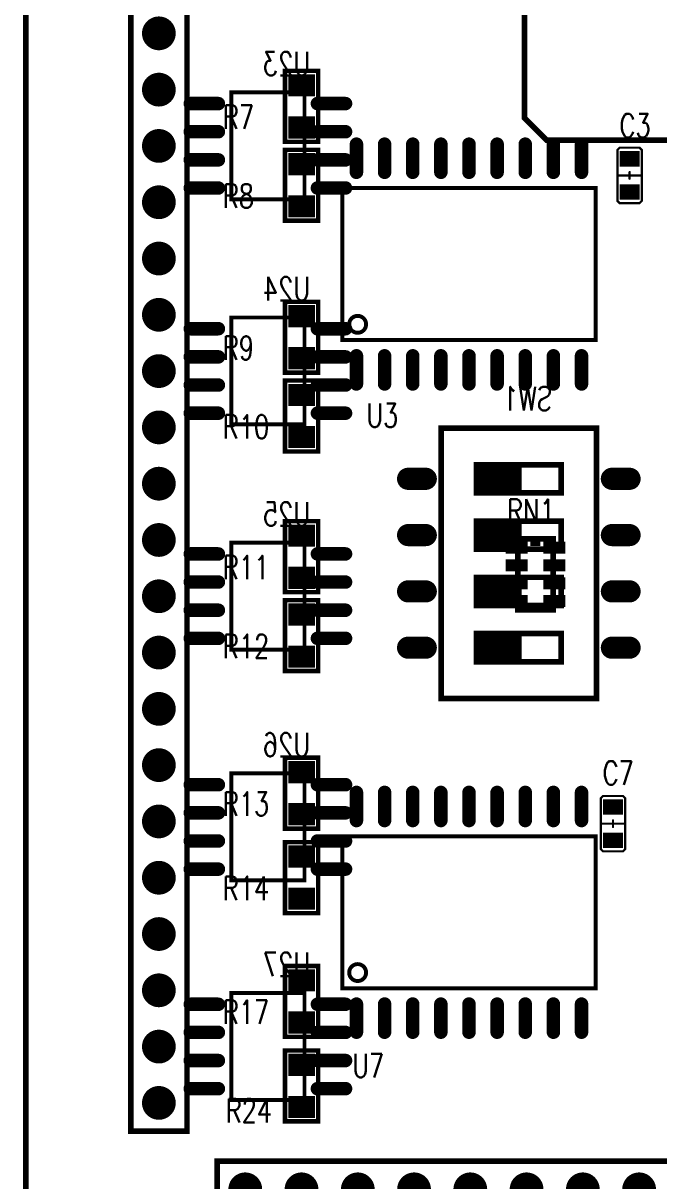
# Model space of a CAD drawing. Extents: x -29 to 96, y -45 to 104.
# Drawn here: x -0.1 to 28.6, y 6.4 to 58.6 of the extents above; entities that cross this region are included whole.
import ezdxf

# ---------------------------------------------------------------- set-up
doc = ezdxf.new("R2010")
doc.units = 0
for name, color, linetype in [('BOARD_OUTLINE_00', 43, 'CONTINUOUS'), ('DRIL_NPLTE_THRU_01', 3, 'CONTINUOUS'), ('DRIL_NPLTE_THRU_02', 1, 'CONTINUOUS'), ('DRIL_PLTE_THRU_01', 3, 'CONTINUOUS'), ('DRIL_PLTE_THRU_02', 1, 'CONTINUOUS'), ('DRIL_SYMBOL', 43, 'CONTINUOUS'), ('PADS_BOT', 16, 'CONTINUOUS'), ('PADS_INNER', 96, 'CONTINUOUS'), ('PADS_TOP', 96, 'CONTINUOUS'), ('PADS_XR_25', 253, 'CONTINUOUS'), ('PART_BOT_2DLINE_00', 2, 'CONTINUOUS'), ('PART_NAME_01', 254, 'CONTINUOUS'), ('PART_NAME_02', 130, 'CONTINUOUS'), ('PART_TOP_2DLINE_00', 254, 'CONTINUOUS'), ('PART_TOP_2DLINE_01', 254, 'CONTINUOUS')]:
    doc.layers.add(name, color=color, linetype=linetype)
doc.styles.add('W0$1524', font='simplex', dxfattribs={"width": 0.75})

# ---------------------------------------------------------------- blocks, each defined once
blk = doc.blocks.new('BOARD_23')
at = {"layer": 'BOARD_OUTLINE_00', "const_width": 0.254}
blk.add_lwpolyline([(-0.55, -7.55), (95.45, -7.55), (95.45, 104.45), (-0.55, 104.45)], close=True, dxfattribs=at)
blk = doc.blocks.new('SMOOTH_0$1')
at = {"const_width": 0.05}
blk.add_lwpolyline([(-0.025, 0, 1), (0.025, 0, 1)], format="xyb", close=True, dxfattribs=at)
blk = doc.blocks.new('PART_BODY_TOP_1')
at = {"layer": 'PART_TOP_2DLINE_00', "const_width": 0.1}
blk.add_lwpolyline([(-1.15, 0.55), (-1.25, 0.45), (-1.25, -0.45), (-1.15, -0.55), (1.15, -0.55), (1.25, -0.45), (1.25, 0.45), (1.15, 0.55)], close=True, dxfattribs=at)
blk.add_lwpolyline([(0, 0.55), (0, -0.55)], dxfattribs=at)
at = {"layer": 'PART_TOP_2DLINE_01', "const_width": 0.1}
for points in [[(-0.150114, 0), (0.150114, 0)], [(0, 0.100076), (0, -0.100076)]]:
    blk.add_lwpolyline(points, dxfattribs=at)
at = {"layer": 'PART_TOP_2DLINE_00'}
for p in [(-1.15, 0.55), (0, 0.55), (1.15, 0.55), (-1.25, 0.45), (1.25, 0.45), (-1.25, -0.45), (-1.15, -0.55), (0, -0.55), (1.15, -0.55), (1.25, -0.45)]:
    blk.add_blockref('SMOOTH_0$1', p, dxfattribs=at)
at = {"layer": 'PART_TOP_2DLINE_01'}
for p in [(-0.150114, 0), (0, 0.100076), (0.150114, 0), (0, -0.100076)]:
    blk.add_blockref('SMOOTH_0$1', p, dxfattribs=at)
blk = doc.blocks.new('DRIL_HOLE_0')
blk.add_lwpolyline([(0, 0, 1), (0, 0, 1)], format="xyb", close=True)
blk = doc.blocks.new('PAD_0')
blk.add_lwpolyline([(0, 0, 1), (0, 0, 1)], format="xyb", close=True)
blk = doc.blocks.new('PAD_1')
at = {"const_width": 0.7}
blk.add_lwpolyline([(-0.45, 0), (0.45, 0)], dxfattribs=at)
blk = doc.blocks.new('STK_TOP_3')
at = {"layer": 'DRIL_PLTE_THRU_01'}
blk.add_blockref('DRIL_HOLE_0', (0, 0), dxfattribs=at)
at = {"layer": 'DRIL_PLTE_THRU_02'}
blk.add_blockref('DRIL_HOLE_0', (0, 0), dxfattribs=at)
at = {"layer": 'PADS_BOT'}
blk.add_blockref('PAD_0', (0, 0), dxfattribs=at)
at = {"layer": 'PADS_INNER'}
blk.add_blockref('PAD_0', (0, 0), dxfattribs=at)
at = {"layer": 'PADS_TOP', "rotation": 90}
blk.add_blockref('PAD_1', (0, 0), dxfattribs=at)
blk = doc.blocks.new('SYM_TOP_3')
for name, p in [('PART_BODY_TOP_1', (0, 0)), ('STK_TOP_3', (-0.750062, 0)), ('STK_TOP_3', (0.750062, 0))]:
    blk.add_blockref(name, p)
blk = doc.blocks.new('PART_TOP_13')
blk.add_blockref('SYM_TOP_3', (0, 0))
at = {"layer": 'PART_NAME_01', "style": 'W0$1524', "width": 0.75}
blk.add_text('C3', height=1.0668, rotation=90, dxfattribs=at).set_placement((-1.717, -0.453))
blk = doc.blocks.new('PART_TOP_17')
blk.add_blockref('SYM_TOP_3', (0, 0))
at = {"layer": 'PART_NAME_01', "style": 'W0$1524', "width": 0.75}
blk.add_text('C7', height=1.0668, rotation=90, dxfattribs=at).set_placement((-1.757, -0.465))
blk = doc.blocks.new('SMOOTH_0$254')
at = {"const_width": 0.127}
blk.add_lwpolyline([(-0.0635, 0, 1), (0.0635, 0, 1)], format="xyb", close=True, dxfattribs=at)
blk = doc.blocks.new('PART_BODY_TOP_11')
at = {"layer": 'PART_TOP_2DLINE_00', "const_width": 0.254}
blk.add_lwpolyline([(-1.6, -0.8), (-1.6, -0.1), (-1.4, -0.1), (-1.4, 0.1), (-1.6, 0.1), (-1.6, 0.8), (1.6, 0.8), (1.6, -0.8)], close=True, dxfattribs=at)
at = {"layer": 'PART_TOP_2DLINE_00'}
for p in [(-1.6, 0.8), (1.6, 0.8), (-1.6, 0.1), (-1.6, -0.1), (-1.4, 0.1), (-1.4, -0.1), (-1.6, -0.8), (1.6, -0.8)]:
    blk.add_blockref('SMOOTH_0$254', p, dxfattribs=at)
blk = doc.blocks.new('PAD_8')
at = {"const_width": 0.54}
blk.add_lwpolyline([(-0.5, 0), (0.5, 0)], dxfattribs=at)
blk = doc.blocks.new('STK_TOP_13')
at = {"layer": 'DRIL_NPLTE_THRU_01'}
blk.add_blockref('DRIL_HOLE_0', (0, 0), dxfattribs=at)
at = {"layer": 'DRIL_NPLTE_THRU_02'}
blk.add_blockref('DRIL_HOLE_0', (0, 0), dxfattribs=at)
at = {"layer": 'PADS_BOT'}
blk.add_blockref('PAD_0', (0, 0), dxfattribs=at)
at = {"layer": 'PADS_INNER'}
blk.add_blockref('PAD_0', (0, 0), dxfattribs=at)
at = {"layer": 'PADS_TOP', "rotation": 90}
blk.add_blockref('PAD_8', (0, 0), dxfattribs=at)
blk = doc.blocks.new('SYM_TOP_13')
for name, p in [('STK_TOP_13', (-1.2, 0.85)), ('STK_TOP_13', (-0.4, 0.85)), ('STK_TOP_13', (0.4, 0.85)), ('STK_TOP_13', (1.2, 0.85)), ('PART_BODY_TOP_11', (0, 0)), ('STK_TOP_13', (-1.2, -0.85)), ('STK_TOP_13', (-0.4, -0.85)), ('STK_TOP_13', (0.4, -0.85)), ('STK_TOP_13', (1.2, -0.85))]:
    blk.add_blockref(name, p)
blk = doc.blocks.new('PART_TOP_85')
blk.add_blockref('SYM_TOP_13', (0, 0))
at = {"layer": 'PART_NAME_01', "style": 'W0$1524', "width": 0.75}
blk.add_text('RN1', height=1.0668, rotation=90, dxfattribs=at).set_placement((-2.318, -1.283))
blk = doc.blocks.new('SMOOTH_0$1778')
at = {"const_width": 0.0889}
blk.add_lwpolyline([(-0.04445, 0, 1), (0.04445, 0, 1)], format="xyb", close=True, dxfattribs=at)
blk = doc.blocks.new('PART_BODY_TOP_19')
at = {"layer": 'PART_TOP_2DLINE_00', "const_width": 0.1778}
blk.add_lwpolyline([(-5.715, -3.429), (5.715, -3.429), (5.715, 3.429), (-5.715, 3.429)], close=True, dxfattribs=at)
at = {"layer": 'PART_TOP_2DLINE_01', "const_width": 0.1778}
blk.add_lwpolyline([(-5.40766, -2.719324, 1), (-4.64566, -2.719324, 1)], format="xyb", close=True, dxfattribs=at)
at = {"layer": 'PART_TOP_2DLINE_00'}
for p in [(-5.715, 3.429), (5.715, 3.429), (-5.715, -3.429), (5.715, -3.429)]:
    blk.add_blockref('SMOOTH_0$1778', p, dxfattribs=at)
blk = doc.blocks.new('PAD_11')
at = {"const_width": 0.3048}
blk.add_lwpolyline([(-0.635, -0.1524), (0.635, -0.1524, 1), (0.635, 0.1524), (-0.635, 0.1524, 1)], format="xyb", close=True, dxfattribs=at)
blk = doc.blocks.new('STK_TOP_17')
at = {"layer": 'DRIL_PLTE_THRU_01'}
blk.add_blockref('DRIL_HOLE_0', (0, 0), dxfattribs=at)
at = {"layer": 'DRIL_PLTE_THRU_02'}
blk.add_blockref('DRIL_HOLE_0', (0, 0), dxfattribs=at)
at = {"layer": 'PADS_BOT'}
blk.add_blockref('PAD_0', (0, 0), dxfattribs=at)
at = {"layer": 'PADS_INNER'}
blk.add_blockref('PAD_0', (0, 0), dxfattribs=at)
at = {"layer": 'PADS_TOP', "rotation": 90}
blk.add_blockref('PAD_11', (0, 0), dxfattribs=at)
blk = doc.blocks.new('SYM_TOP_21')
for name, p in [('STK_TOP_17', (-5.08, 4.7752)), ('STK_TOP_17', (-3.81, 4.7752)), ('STK_TOP_17', (-2.54, 4.7752)), ('STK_TOP_17', (-1.27, 4.7752)), ('STK_TOP_17', (0, 4.7752)), ('STK_TOP_17', (1.27, 4.7752)), ('STK_TOP_17', (2.54, 4.7752)), ('STK_TOP_17', (3.81, 4.7752)), ('STK_TOP_17', (5.08, 4.7752)), ('PART_BODY_TOP_19', (0, 0)), ('STK_TOP_17', (-5.08, -4.7752)), ('STK_TOP_17', (-3.81, -4.7752)), ('STK_TOP_17', (-2.54, -4.7752)), ('STK_TOP_17', (-1.27, -4.7752)), ('STK_TOP_17', (0, -4.7752)), ('STK_TOP_17', (1.27, -4.7752)), ('STK_TOP_17', (2.54, -4.7752)), ('STK_TOP_17', (3.81, -4.7752)), ('STK_TOP_17', (5.08, -4.7752))]:
    blk.add_blockref(name, p)
blk = doc.blocks.new('PART_TOP_103')
blk.add_blockref('SYM_TOP_21', (0, 0))
at = {"layer": 'PART_NAME_01', "style": 'W0$1524', "width": 0.75}
blk.add_text('U3', height=1.0668, dxfattribs=at).set_placement((-4.633, -7.364))
blk = doc.blocks.new('PART_TOP_107')
blk.add_blockref('SYM_TOP_21', (0, 0))
at = {"layer": 'PART_NAME_01', "style": 'W0$1524', "width": 0.75}
blk.add_text('U7', height=1.0668, dxfattribs=at).set_placement((-5.268, -7.451))
blk = doc.blocks.new('PART_BODY_BOT_21')
at = {"layer": 'PART_BOT_2DLINE_00', "const_width": 0.254}
blk.add_lwpolyline([(-3.5, -6.1), (3.5, -6.1), (3.5, 6.1), (-3.5, 6.1)], close=True, dxfattribs=at)
for points in [[(-1.905, 4.445), (1.905, 4.445), (1.905, 3.175), (-1.905, 3.175), (-1.905, 4.445), (0, 4.445), (0, 3.175)], [(-1.651, 4.318), (-0.127, 4.318), (-0.127, 3.302), (-1.778, 3.302), (-1.778, 4.318)], [(-1.651, 4.191), (-1.651, 3.429)], [(-1.524, 4.191), (-0.381, 4.191), (-0.381, 3.429), (-1.524, 3.429), (-1.524, 4.064), (-0.508, 4.064), (-0.508, 3.556), (-1.397, 3.556), (-1.397, 3.937), (-0.635, 3.937), (-0.635, 3.683), (-1.27, 3.683), (-1.27, 3.81), (-0.762, 3.81)], [(-1.905, 1.905), (1.905, 1.905), (1.905, 0.635), (-1.905, 0.635), (-1.905, 1.905), (0, 1.905), (0, 0.635)], [(-1.651, 1.778), (-0.127, 1.778), (-0.127, 0.762), (-1.778, 0.762), (-1.778, 1.778)], [(-1.651, 1.651), (-1.651, 0.889)], [(-1.524, 1.651), (-0.381, 1.651), (-0.381, 0.889), (-1.524, 0.889), (-1.524, 1.524), (-0.508, 1.524), (-0.508, 1.016), (-1.397, 1.016), (-1.397, 1.397), (-0.635, 1.397), (-0.635, 1.143), (-1.27, 1.143), (-1.27, 1.27), (-0.762, 1.27)], [(-1.905, -0.635), (1.905, -0.635), (1.905, -1.905), (-1.905, -1.905), (-1.905, -0.635), (0, -0.635), (0, -1.905)], [(-1.651, -0.762), (-0.127, -0.762), (-0.127, -1.778), (-1.778, -1.778), (-1.778, -0.762)], [(-1.651, -0.889), (-1.651, -1.651)], [(-1.524, -0.889), (-0.381, -0.889), (-0.381, -1.651), (-1.524, -1.651), (-1.524, -1.016), (-0.508, -1.016), (-0.508, -1.524), (-1.397, -1.524), (-1.397, -1.143), (-0.635, -1.143), (-0.635, -1.397), (-1.27, -1.397), (-1.27, -1.27), (-0.762, -1.27)], [(-1.905, -3.175), (1.905, -3.175), (1.905, -4.445), (-1.905, -4.445), (-1.905, -3.175), (0, -3.175), (0, -4.445)], [(-1.651, -3.302), (-0.127, -3.302), (-0.127, -4.318), (-1.778, -4.318), (-1.778, -3.302)], [(-1.651, -3.429), (-1.651, -4.191)], [(-1.524, -3.429), (-0.381, -3.429), (-0.381, -4.191), (-1.524, -4.191), (-1.524, -3.556), (-0.508, -3.556), (-0.508, -4.064), (-1.397, -4.064), (-1.397, -3.683), (-0.635, -3.683), (-0.635, -3.937), (-1.27, -3.937), (-1.27, -3.81), (-0.762, -3.81)]]:
    blk.add_lwpolyline(points, dxfattribs=at)
at = {"layer": 'PART_BOT_2DLINE_00'}
for p in [(-3.5, 6.1), (3.5, 6.1), (-1.905, 4.445), (-1.905, 4.445), (-1.778, 4.318), (-1.651, 4.318), (-1.651, 4.191), (-1.524, 4.191), (-1.524, 4.064), (-0.508, 4.064), (-0.381, 4.191), (-0.127, 4.318), (0, 4.445), (1.905, 4.445), (-1.397, 3.937), (-1.397, 3.556), (-1.27, 3.81), (-1.27, 3.683), (-0.762, 3.81), (-0.635, 3.937), (-0.635, 3.683), (-0.508, 3.556), (-1.905, 3.175), (-1.778, 3.302), (-1.651, 3.429), (-1.524, 3.429), (-0.381, 3.429), (-0.127, 3.302), (0, 3.175), (1.905, 3.175), (-1.905, 1.905), (-1.905, 1.905), (-1.778, 1.778), (-1.651, 1.778), (-1.651, 1.651), (-1.524, 1.651), (-1.524, 1.524), (-0.508, 1.524), (-0.381, 1.651), (-0.127, 1.778), (0, 1.905), (1.905, 1.905), (-1.397, 1.397), (-1.397, 1.016), (-1.27, 1.27), (-1.27, 1.143), (-0.762, 1.27), (-0.635, 1.397), (-0.635, 1.143), (-0.508, 1.016), (-1.905, 0.635), (-1.778, 0.762), (-1.651, 0.889), (-1.524, 0.889), (-0.381, 0.889), (-0.127, 0.762), (0, 0.635), (1.905, 0.635), (-1.905, -0.635), (-1.905, -0.635), (0, -0.635), (1.905, -0.635), (-1.778, -0.762), (-1.651, -0.762), (-1.651, -0.889), (-1.524, -0.889), (-1.524, -1.016), (-1.397, -1.143), (-0.635, -1.143), (-0.508, -1.016), (-0.381, -0.889), (-0.127, -0.762), (-1.651, -1.651), (-1.524, -1.651), (-1.397, -1.524), (-1.27, -1.27), (-1.27, -1.397), (-0.762, -1.27), (-0.635, -1.397), (-0.508, -1.524), (-0.381, -1.651), (-1.905, -1.905), (-1.778, -1.778), (-0.127, -1.778), (0, -1.905), (1.905, -1.905), (-1.905, -3.175), (-1.905, -3.175), (0, -3.175), (1.905, -3.175), (-1.778, -3.302), (-1.651, -3.302), (-1.651, -3.429), (-1.524, -3.429), (-1.524, -3.556), (-1.397, -3.683), (-0.635, -3.683), (-0.508, -3.556), (-0.381, -3.429), (-0.127, -3.302), (-1.651, -4.191), (-1.524, -4.191), (-1.397, -4.064), (-1.27, -3.81), (-1.27, -3.937), (-0.762, -3.81), (-0.635, -3.937), (-0.508, -4.064), (-0.381, -4.191), (-1.905, -4.445), (-1.778, -4.318), (-0.127, -4.318), (0, -4.445), (1.905, -4.445), (-3.5, -6.1), (3.5, -6.1)]:
    blk.add_blockref('SMOOTH_0$254', p, dxfattribs=at)
blk = doc.blocks.new('PAD_16')
at = {"const_width": 0.5}
blk.add_lwpolyline([(-0.4, -0.25), (0.4, -0.25, 1), (0.4, 0.25), (-0.4, 0.25, 1)], format="xyb", close=True, dxfattribs=at)
blk = doc.blocks.new('PAD_17')
blk.add_lwpolyline([(0, 0), (0, 0)])
blk = doc.blocks.new('STK_BOT_31')
at = {"layer": 'DRIL_NPLTE_THRU_01'}
blk.add_blockref('DRIL_HOLE_0', (0, 0), dxfattribs=at)
at = {"layer": 'DRIL_NPLTE_THRU_02'}
blk.add_blockref('DRIL_HOLE_0', (0, 0), dxfattribs=at)
at = {"layer": 'PADS_BOT'}
blk.add_blockref('PAD_16', (0, 0), dxfattribs=at)
at = {"layer": 'PADS_INNER'}
blk.add_blockref('PAD_0', (0, 0), dxfattribs=at)
at = {"layer": 'PADS_TOP'}
blk.add_blockref('PAD_17', (0, 0), dxfattribs=at)
at = {"layer": 'PADS_XR_25'}
blk.add_blockref('PAD_0', (0, 0), dxfattribs=at)
blk = doc.blocks.new('STK_BOT_30')
at = {"layer": 'DRIL_NPLTE_THRU_01'}
blk.add_blockref('DRIL_HOLE_0', (0, 0), dxfattribs=at)
at = {"layer": 'DRIL_NPLTE_THRU_02'}
blk.add_blockref('DRIL_HOLE_0', (0, 0), dxfattribs=at)
at = {"layer": 'PADS_BOT'}
blk.add_blockref('PAD_16', (0, 0), dxfattribs=at)
at = {"layer": 'PADS_INNER'}
blk.add_blockref('PAD_0', (0, 0), dxfattribs=at)
at = {"layer": 'PADS_TOP'}
blk.add_blockref('PAD_0', (0, 0), dxfattribs=at)
at = {"layer": 'PADS_XR_25'}
blk.add_blockref('PAD_0', (0, 0), dxfattribs=at)
blk = doc.blocks.new('SYM_BOT_23')
for name, p in [('PART_BODY_BOT_21', (0, 0)), ('STK_BOT_31', (-4.6, 3.81)), ('STK_BOT_30', (4.6, 3.81)), ('STK_BOT_30', (-4.6, 1.27)), ('STK_BOT_30', (4.6, 1.27)), ('STK_BOT_30', (-4.6, -1.27)), ('STK_BOT_30', (4.6, -1.27)), ('STK_BOT_30', (-4.6, -3.81)), ('STK_BOT_30', (4.6, -3.81))]:
    blk.add_blockref(name, p)
blk = doc.blocks.new('PART_BOT_111')
blk.add_blockref('SYM_BOT_23', (0, 0))
at = {"layer": 'PART_NAME_02', "style": 'W0$1524', "width": 0.75}
blk.add_text('SW1', height=1.0668, rotation=180, dxfattribs=at).set_placement((1.499, -6.898))
blk = doc.blocks.new('PART_BODY_BOT_29')
at = {"layer": 'PART_BOT_2DLINE_00', "const_width": 0.254}
blk.add_lwpolyline([(1, 0), (0, 1), (0, 19.4), (1, 20.4), (9, 20.4), (10, 19.4), (10, 1), (9, 0)], close=True, dxfattribs=at)
at = {"layer": 'PART_BOT_2DLINE_00'}
for p in [(1, 20.4), (9, 20.4), (0, 19.4), (10, 19.4), (0, 1), (10, 1), (1, 0), (9, 0)]:
    blk.add_blockref('SMOOTH_0$254', p, dxfattribs=at)
blk = doc.blocks.new('DRIL_SYMBOL_1')
at = {"layer": 'DRIL_SYMBOL', "const_width": 0.0508}
for points in [[(-0.254, 0), (0.254, 0)], [(0, -0.254), (0, 0.254)]]:
    blk.add_lwpolyline(points, dxfattribs=at)
blk = doc.blocks.new('DRIL_HOLE_1')
at = {"const_width": 0.5}
blk.add_lwpolyline([(-0.25, 0, 1), (0.25, 0, 1)], format="xyb", close=True, dxfattribs=at)
blk.add_blockref('DRIL_SYMBOL_1', (0, 0))
blk = doc.blocks.new('PAD_25')
at = {"const_width": 1}
blk.add_lwpolyline([(0, -0.5, 1), (0, 0.5, 1)], format="xyb", close=True, dxfattribs=at)
blk = doc.blocks.new('STK_BOT_68')
at = {"layer": 'DRIL_PLTE_THRU_01'}
blk.add_blockref('DRIL_HOLE_1', (0, 0), dxfattribs=at)
at = {"layer": 'DRIL_PLTE_THRU_02'}
blk.add_blockref('DRIL_HOLE_1', (0, 0), dxfattribs=at)
at = {"layer": 'PADS_BOT'}
blk.add_blockref('PAD_25', (0, 0), dxfattribs=at)
at = {"layer": 'PADS_INNER'}
blk.add_blockref('PAD_25', (0, 0), dxfattribs=at)
at = {"layer": 'PADS_TOP'}
blk.add_blockref('PAD_25', (0, 0), dxfattribs=at)
blk = doc.blocks.new('SYM_BOT_30')
for name, p in [('PART_BODY_BOT_29', (0, 0)), ('STK_BOT_68', (0, 10.2)), ('STK_BOT_68', (10, 10.2))]:
    blk.add_blockref(name, p)
blk = doc.blocks.new('PART_BOT_136')
blk.add_blockref('SYM_BOT_30', (0, 0))
at = {"layer": 'PART_NAME_02', "style": 'W0$1524', "width": 0.75}
blk.add_text('L1', height=1.0668, dxfattribs=at).set_placement((2.159, -1.778))
blk = doc.blocks.new('PART_BODY_BOT_18')
at = {"layer": 'PART_BOT_2DLINE_00', "const_width": 0.178}
blk.add_lwpolyline([(-2.413, -1.651), (2.413, -1.651), (2.413, 1.651), (-2.413, 1.651)], close=True, dxfattribs=at)
at = {"layer": 'PART_BOT_2DLINE_00'}
for p in [(-2.413, 1.651), (2.413, 1.651), (-2.413, -1.651), (2.413, -1.651)]:
    blk.add_blockref('SMOOTH_0$1778', p, dxfattribs=at)
blk = doc.blocks.new('STK_BOT_17')
at = {"layer": 'DRIL_PLTE_THRU_01'}
blk.add_blockref('DRIL_HOLE_0', (0, 0), dxfattribs=at)
at = {"layer": 'DRIL_PLTE_THRU_02'}
blk.add_blockref('DRIL_HOLE_0', (0, 0), dxfattribs=at)
at = {"layer": 'PADS_BOT', "rotation": 90}
blk.add_blockref('PAD_11', (0, 0), dxfattribs=at)
at = {"layer": 'PADS_INNER'}
blk.add_blockref('PAD_0', (0, 0), dxfattribs=at)
at = {"layer": 'PADS_TOP'}
blk.add_blockref('PAD_0', (0, 0), dxfattribs=at)
blk = doc.blocks.new('SYM_BOT_20')
for name, p in [('STK_BOT_17', (-1.905, 2.8702)), ('STK_BOT_17', (-0.635, 2.8702)), ('STK_BOT_17', (0.635, 2.8702)), ('STK_BOT_17', (1.905, 2.8702)), ('PART_BODY_BOT_18', (0, 0)), ('STK_BOT_17', (-1.905, -2.8702)), ('STK_BOT_17', (-0.635, -2.8702)), ('STK_BOT_17', (0.635, -2.8702)), ('STK_BOT_17', (1.905, -2.8702))]:
    blk.add_blockref(name, p)
blk = doc.blocks.new('PART_BOT_142')
blk.add_blockref('SYM_BOT_20', (0, 0))
at = {"layer": 'PART_NAME_02', "style": 'W0$1524', "width": 0.75}
blk.add_text('U23', height=1.0668, rotation=90, dxfattribs=at).set_placement((-3.175, -1.905))
blk = doc.blocks.new('PART_BOT_143')
blk.add_blockref('SYM_BOT_20', (0, 0))
at = {"layer": 'PART_NAME_02', "style": 'W0$1524', "width": 0.75}
blk.add_text('U24', height=1.0668, rotation=90, dxfattribs=at).set_placement((-3.175, -1.905))
blk = doc.blocks.new('PART_BOT_144')
blk.add_blockref('SYM_BOT_20', (0, 0))
at = {"layer": 'PART_NAME_02', "style": 'W0$1524', "width": 0.75}
blk.add_text('U25', height=1.0668, rotation=90, dxfattribs=at).set_placement((-3.175, -1.905))
blk = doc.blocks.new('PART_BOT_145')
blk.add_blockref('SYM_BOT_20', (0, 0))
at = {"layer": 'PART_NAME_02', "style": 'W0$1524', "width": 0.75}
blk.add_text('U26', height=1.0668, rotation=90, dxfattribs=at).set_placement((-3.175, -1.905))
blk = doc.blocks.new('SMOOTH_0$199898')
at = {"const_width": 0.099949}
blk.add_lwpolyline([(-0.049974, 0, 1), (0.049974, 0, 1)], format="xyb", close=True, dxfattribs=at)
blk = doc.blocks.new('PART_BODY_TOP_31')
at = {"layer": 'PART_TOP_2DLINE_00', "const_width": 0.2}
blk.add_lwpolyline([(-1.6, -0.75), (1.6, -0.75), (1.6, 0.75), (-1.6, 0.75)], close=True, dxfattribs=at)
at = {"layer": 'PART_TOP_2DLINE_00'}
for p in [(-1.6, 0.75), (1.6, 0.75), (-1.6, -0.75), (1.6, -0.75)]:
    blk.add_blockref('SMOOTH_0$199898', p, dxfattribs=at)
blk = doc.blocks.new('PAD_26')
at = {"const_width": 1}
blk.add_lwpolyline([(-0.6, 0), (0.6, 0)], dxfattribs=at)
blk = doc.blocks.new('STK_TOP_71')
at = {"layer": 'DRIL_PLTE_THRU_01'}
blk.add_blockref('DRIL_HOLE_0', (0, 0), dxfattribs=at)
at = {"layer": 'DRIL_PLTE_THRU_02'}
blk.add_blockref('DRIL_HOLE_0', (0, 0), dxfattribs=at)
at = {"layer": 'PADS_BOT'}
blk.add_blockref('PAD_0', (0, 0), dxfattribs=at)
at = {"layer": 'PADS_INNER'}
blk.add_blockref('PAD_0', (0, 0), dxfattribs=at)
at = {"layer": 'PADS_TOP', "rotation": 90}
blk.add_blockref('PAD_26', (0, 0), dxfattribs=at)
blk = doc.blocks.new('SYM_TOP_32')
for name, p in [('STK_TOP_71', (-0.95, 0)), ('STK_TOP_71', (0.95, 0)), ('PART_BODY_TOP_31', (0, 0))]:
    blk.add_blockref(name, p)
blk = doc.blocks.new('PART_TOP_150')
blk.add_blockref('SYM_TOP_32', (0, 0))
at = {"layer": 'PART_NAME_01', "style": 'W0$1524', "width": 0.75}
blk.add_text('R7', height=1.0668, rotation=270, dxfattribs=at).set_placement((-1.016, 3.556))
blk = doc.blocks.new('PART_TOP_151')
blk.add_blockref('SYM_TOP_32', (0, 0))
at = {"layer": 'PART_NAME_01', "style": 'W0$1524', "width": 0.75}
blk.add_text('R8', height=1.0668, rotation=270, dxfattribs=at).set_placement((-1.016, 3.556))
blk = doc.blocks.new('PART_TOP_152')
blk.add_blockref('SYM_TOP_32', (0, 0))
at = {"layer": 'PART_NAME_01', "style": 'W0$1524', "width": 0.75}
blk.add_text('R9', height=1.0668, rotation=270, dxfattribs=at).set_placement((-1.016, 3.556))
blk = doc.blocks.new('PART_TOP_153')
blk.add_blockref('SYM_TOP_32', (0, 0))
at = {"layer": 'PART_NAME_01', "style": 'W0$1524', "width": 0.75}
blk.add_text('R10', height=1.0668, rotation=270, dxfattribs=at).set_placement((-1.016, 3.556))
blk = doc.blocks.new('PART_TOP_154')
blk.add_blockref('SYM_TOP_32', (0, 0))
at = {"layer": 'PART_NAME_01', "style": 'W0$1524', "width": 0.75}
blk.add_text('R11', height=1.0668, rotation=270, dxfattribs=at).set_placement((-1.016, 3.556))
blk = doc.blocks.new('PART_TOP_155')
blk.add_blockref('SYM_TOP_32', (0, 0))
at = {"layer": 'PART_NAME_01', "style": 'W0$1524', "width": 0.75}
blk.add_text('R12', height=1.0668, rotation=270, dxfattribs=at).set_placement((-1.016, 3.556))
blk = doc.blocks.new('PART_TOP_156')
blk.add_blockref('SYM_TOP_32', (0, 0))
at = {"layer": 'PART_NAME_01', "style": 'W0$1524', "width": 0.75}
blk.add_text('R13', height=1.0668, rotation=270, dxfattribs=at).set_placement((-1.016, 3.556))
blk = doc.blocks.new('PART_TOP_157')
blk.add_blockref('SYM_TOP_32', (0, 0))
at = {"layer": 'PART_NAME_01', "style": 'W0$1524', "width": 0.75}
blk.add_text('R14', height=1.0668, rotation=270, dxfattribs=at).set_placement((-1.016, 3.556))
blk = doc.blocks.new('PART_TOP_158')
blk.add_blockref('SYM_TOP_32', (0, 0))
at = {"layer": 'PART_NAME_01', "style": 'W0$1524', "width": 0.75}
blk.add_text('R17', height=1.0668, rotation=270, dxfattribs=at).set_placement((-1.016, 3.556))
blk = doc.blocks.new('PART_TOP_159')
blk.add_blockref('SYM_TOP_32', (0, 0))
at = {"layer": 'PART_NAME_01', "style": 'W0$1524', "width": 0.75}
blk.add_text('R24', height=1.0668, rotation=270, dxfattribs=at).set_placement((-1.651, 3.429))
blk = doc.blocks.new('PART_BOT_160')
blk.add_blockref('SYM_BOT_20', (0, 0))
at = {"layer": 'PART_NAME_02', "style": 'W0$1524', "width": 0.75}
blk.add_text('U27', height=1.0668, rotation=90, dxfattribs=at).set_placement((-3.175, -1.905))
blk = doc.blocks.new('PART_BODY_TOP_32')
at = {"layer": 'PART_TOP_2DLINE_01', "const_width": 0.254}
for points in [[(-5.17, 81.37), (-5.17, 2.63), (-2.63, 2.63), (-2.63, 81.37)], [(-1.27, 1.27), (-1.27, -1.27), (77.47, -1.27), (77.47, 1.27)]]:
    blk.add_lwpolyline(points, close=True, dxfattribs=at)
at = {"layer": 'PART_TOP_2DLINE_01'}
for p in [(-5.17, 2.63), (-2.63, 2.63), (-1.27, 1.27)]:
    blk.add_blockref('SMOOTH_0$254', p, dxfattribs=at)
blk = doc.blocks.new('DRIL_SYMBOL_0$889')
at = {"layer": 'DRIL_SYMBOL', "const_width": 0.0508}
for points in [[(-0.254, 0), (0.254, 0)], [(0, -0.254), (0, 0.254)]]:
    blk.add_lwpolyline(points, dxfattribs=at)
blk = doc.blocks.new('DRIL_HOLE_0$889')
at = {"const_width": 0.4445}
blk.add_lwpolyline([(-0.22225, 0, 1), (0.22225, 0, 1)], format="xyb", close=True, dxfattribs=at)
blk.add_blockref('DRIL_SYMBOL_0$889', (0, 0))
blk = doc.blocks.new('PAD_21')
at = {"const_width": 0.762}
blk.add_lwpolyline([(0, -0.381, 1), (0, 0.381, 1)], format="xyb", close=True, dxfattribs=at)
blk = doc.blocks.new('STK_TOP_29')
at = {"layer": 'DRIL_PLTE_THRU_01'}
blk.add_blockref('DRIL_HOLE_0$889', (0, 0), dxfattribs=at)
at = {"layer": 'DRIL_PLTE_THRU_02'}
blk.add_blockref('DRIL_HOLE_0$889', (0, 0), dxfattribs=at)
at = {"layer": 'PADS_BOT'}
blk.add_blockref('PAD_21', (0, 0), dxfattribs=at)
at = {"layer": 'PADS_INNER'}
blk.add_blockref('PAD_21', (0, 0), dxfattribs=at)
at = {"layer": 'PADS_TOP'}
blk.add_blockref('PAD_21', (0, 0), dxfattribs=at)
blk = doc.blocks.new('SYM_TOP_33')
for name, p in [('PART_BODY_TOP_32', (0, 0)), ('STK_TOP_29', (-3.9, 52.16)), ('STK_TOP_29', (-3.9, 49.62)), ('STK_TOP_29', (-3.9, 47.08)), ('STK_TOP_29', (-3.9, 44.54)), ('STK_TOP_29', (-3.9, 42)), ('STK_TOP_29', (-3.9, 39.46)), ('STK_TOP_29', (-3.9, 36.92)), ('STK_TOP_29', (-3.9, 34.38)), ('STK_TOP_29', (-3.9, 31.84)), ('STK_TOP_29', (-3.9, 29.3)), ('STK_TOP_29', (-3.9, 26.76)), ('STK_TOP_29', (-3.9, 24.22)), ('STK_TOP_29', (-3.9, 21.68)), ('STK_TOP_29', (-3.9, 19.14)), ('STK_TOP_29', (-3.9, 16.6)), ('STK_TOP_29', (-3.9, 14.06)), ('STK_TOP_29', (-3.9, 11.52)), ('STK_TOP_29', (-3.9, 8.98)), ('STK_TOP_29', (-3.9, 6.44)), ('STK_TOP_29', (-3.9, 3.9)), ('STK_TOP_29', (0, 0)), ('STK_TOP_29', (2.54, 0)), ('STK_TOP_29', (5.08, 0)), ('STK_TOP_29', (7.62, 0)), ('STK_TOP_29', (10.16, 0)), ('STK_TOP_29', (12.7, 0)), ('STK_TOP_29', (15.24, 0)), ('STK_TOP_29', (17.78, 0))]:
    blk.add_blockref(name, p)
blk = doc.blocks.new('PART_TOP_161')
blk.add_blockref('SYM_TOP_33', (0, 0))

msp = doc.modelspace()

# ---------------------------------------------------------------- block references
for name, p in [('BOARD_23', (0.55, -0.45)), ('PART_TOP_161', (9.9, 6)), ('PART_TOP_103', (20, 47.75)), ('PART_TOP_107', (20, 18.5))]:
    msp.add_blockref(name, p)
at = {"xscale": -1}
msp.add_blockref('PART_BOT_136', (32.512, 53.34), dxfattribs=at)
for name, p, rotation in [('PART_BOT_142', (10.922, 53.086), -270), ('PART_BOT_143', (10.922, 42.926), -270), ('PART_BOT_111', (22.25, 34.25), -180), ('PART_BOT_144', (10.922, 32.766), -270), ('PART_BOT_145', (10.922, 22.352), -270), ('PART_BOT_160', (10.922, 12.446), -270)]:
    msp.add_blockref(name, p, dxfattribs=dict(at, rotation=rotation))
for name, p, rotation in [('PART_TOP_150', (12.446, 54.864), 90), ('PART_TOP_13', (27.25, 51.75), 270), ('PART_TOP_151', (12.446, 51.308), 90), ('PART_TOP_152', (12.446, 44.45), 90), ('PART_TOP_153', (12.446, 40.894), 90), ('PART_TOP_85', (23, 33.75), 270), ('PART_TOP_154', (12.446, 34.544), 90), ('PART_TOP_155', (12.446, 30.988), 90), ('PART_TOP_156', (12.446, 23.876), 90), ('PART_TOP_17', (26.5, 22.5), 270), ('PART_TOP_157', (12.446, 20.066), 90), ('PART_TOP_158', (12.446, 14.478), 90), ('PART_TOP_159', (12.446, 10.668), 90)]:
    msp.add_blockref(name, p, dxfattribs=dict(rotation=rotation))

doc.saveas('drawing.dxf')
